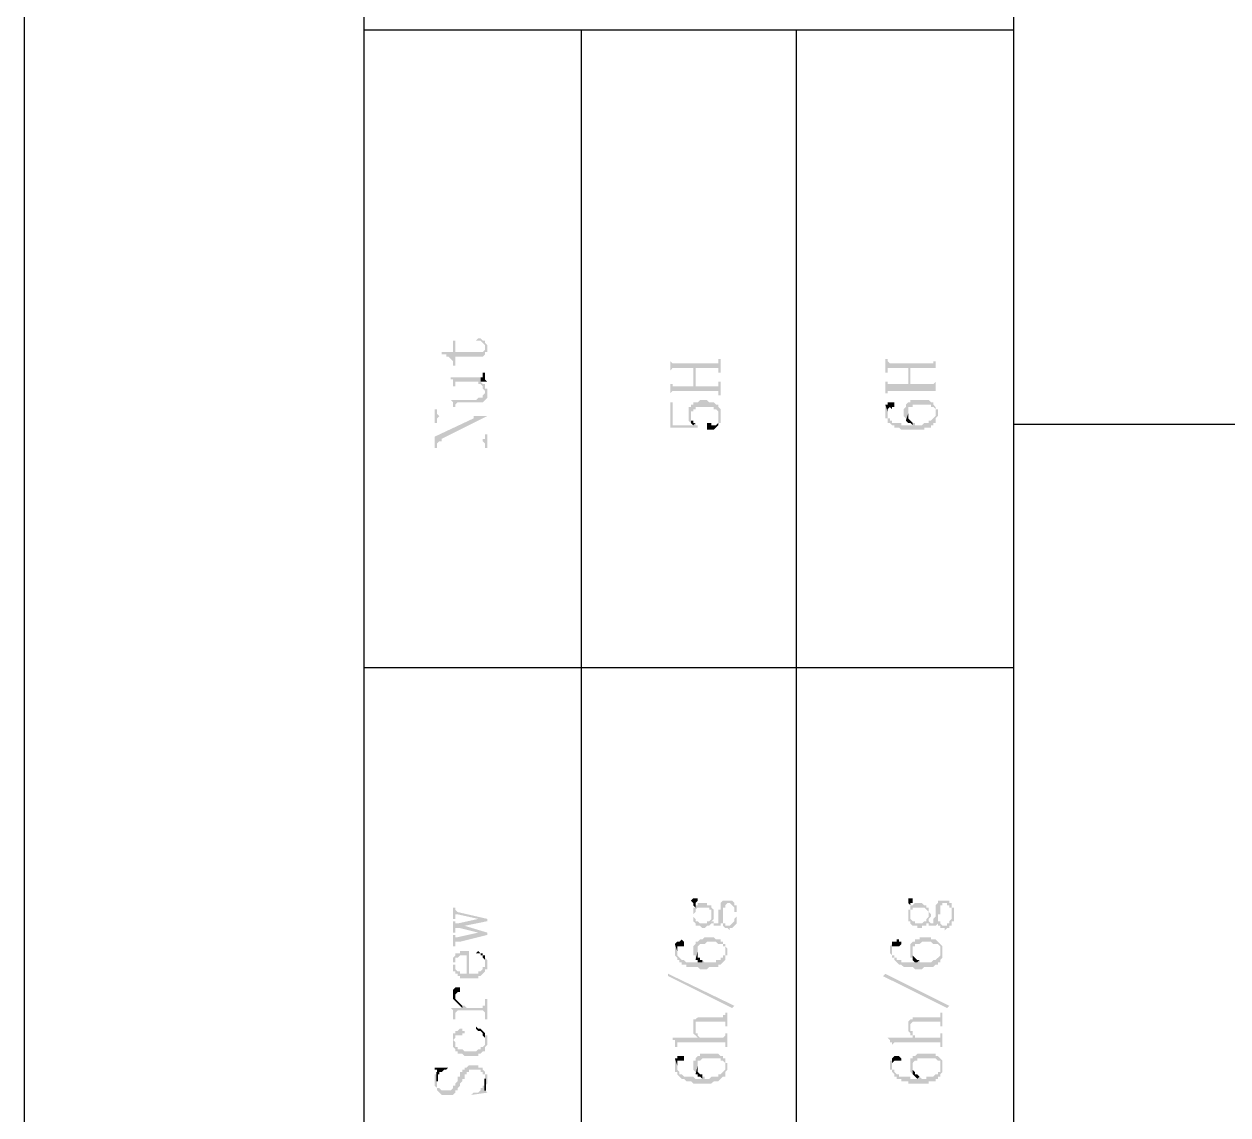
# Model space of a CAD drawing. Header units: inches. Extents: x 3613 to 8393, y -2205 to -794.
# Drawn here: x 4540.89 to 4564.64, y -2040.93 to -2019.39 of the extents above; entities that cross this region are included whole.
import ezdxf

# ---------------------------------------------------------------- set-up
doc = ezdxf.new("R2010")
doc.units = ezdxf.units.IN
doc.header["$MEASUREMENT"] = 0

msp = doc.modelspace()

# ---------------------------------------------------------------- hatches: boundary and pattern name
at = {"transparency": 33554559}
for points in [[(4549.127, -2025.868), (4549.127, -2025.914), (4549.217, -2025.914), (4549.217, -2025.959), (4549.262, -2025.959), (4549.307, -2026.004), (4549.307, -2026.004), (4549.352, -2026.049), (4549.352, -2026.139), (4549.398, -2026.139), (4549.398, -2025.959), (4549.939, -2025.959), (4549.984, -2025.914), (4549.984, -2025.778), (4549.984, -2025.823), (4549.984, -2025.823), (4549.939, -2025.868), (4549.398, -2025.868), (4549.398, -2025.643), (4549.352, -2025.643), (4549.352, -2025.868)], [(4549.804, -2025.643), (4549.894, -2025.643), (4549.939, -2025.688), (4549.939, -2025.688), (4549.984, -2025.733), (4549.984, -2025.914), (4549.984, -2025.868), (4550.029, -2025.868), (4550.029, -2025.778), (4550.029, -2025.733), (4549.984, -2025.688), (4549.984, -2025.643), (4549.939, -2025.643), (4549.894, -2025.598), (4549.849, -2025.598)], [(4553.64, -2026.004), (4553.64, -2026.275), (4553.64, -2026.23), (4553.64, -2026.23), (4553.685, -2026.184), (4554.091, -2026.184), (4554.091, -2026.545), (4554.137, -2026.184), (4554.588, -2026.184), (4554.588, -2026.23), (4554.588, -2026.275), (4554.633, -2026.275), (4554.633, -2026.004), (4554.588, -2026.004), (4554.588, -2026.049), (4554.588, -2026.094), (4553.685, -2026.094), (4553.64, -2026.049)], [(4557.882, -2026.004), (4557.882, -2026.275), (4557.928, -2026.275), (4557.928, -2026.184), (4558.334, -2026.184), (4558.334, -2026.5), (4558.379, -2026.184), (4558.875, -2026.184), (4558.875, -2026.275), (4558.875, -2026.004), (4558.875, -2026.049), (4558.83, -2026.049), (4558.83, -2026.094), (4557.973, -2026.094), (4557.928, -2026.049), (4557.928, -2026.004), (4557.928, -2026.004)], [(4549.307, -2026.365), (4549.307, -2026.41), (4549.352, -2026.41), (4549.352, -2026.455), (4549.352, -2026.545), (4549.398, -2026.545), (4549.398, -2026.5), (4549.398, -2026.455), (4549.849, -2026.455), (4549.849, -2026.5), (4549.894, -2026.5), (4549.939, -2026.545), (4549.939, -2026.591), (4549.939, -2026.591), (4549.984, -2026.636), (4549.984, -2026.681), (4549.984, -2026.5), (4549.939, -2026.5), (4549.894, -2026.455), (4549.894, -2026.365)], [(4549.894, -2026.365), (4549.894, -2026.455), (4550.029, -2026.455), (4549.984, -2026.41), (4549.984, -2026.365), (4549.984, -2026.275), (4549.939, -2026.275), (4549.939, -2026.32), (4549.939, -2026.365), (4549.939, -2026.365)], [(4553.64, -2026.455), (4553.64, -2026.726), (4553.64, -2026.681), (4553.64, -2026.681), (4553.685, -2026.636), (4554.588, -2026.636), (4554.588, -2026.726), (4554.633, -2026.726), (4554.633, -2026.455), (4554.588, -2026.455), (4554.588, -2026.5), (4554.588, -2026.545), (4554.137, -2026.545), (4554.137, -2026.184), (4554.091, -2026.545), (4553.685, -2026.545), (4553.685, -2026.5), (4553.64, -2026.5), (4553.64, -2026.455)], [(4557.882, -2026.455), (4557.882, -2026.681), (4557.928, -2026.681), (4557.928, -2026.636), (4558.875, -2026.636), (4558.875, -2026.681), (4558.875, -2026.455), (4558.875, -2026.455), (4558.83, -2026.5), (4558.379, -2026.5), (4558.379, -2026.184), (4558.334, -2026.5), (4557.928, -2026.5), (4557.928, -2026.455), (4557.928, -2026.455)], [(4549.307, -2026.816), (4549.307, -2026.816), (4549.352, -2026.861), (4549.352, -2026.906), (4549.352, -2026.952), (4549.398, -2026.952), (4549.398, -2026.906), (4549.398, -2026.906), (4549.443, -2026.861), (4549.939, -2026.861), (4549.984, -2026.816), (4549.984, -2026.816), (4550.029, -2026.771), (4550.029, -2026.681), (4550.029, -2026.591), (4549.984, -2026.591), (4549.984, -2026.545), (4549.984, -2026.5), (4549.984, -2026.681), (4549.984, -2026.681), (4549.939, -2026.726), (4549.939, -2026.771), (4549.849, -2026.771), (4549.804, -2026.816)], [(4554.001, -2027.087), (4554.001, -2027.132), (4554.001, -2027.222), (4554.001, -2027.222), (4554.046, -2027.268), (4554.046, -2027.087), (4554.046, -2027.042), (4554.091, -2027.042), (4554.091, -2026.997), (4554.137, -2026.997), (4554.137, -2026.952), (4554.498, -2026.952), (4554.498, -2026.997), (4554.543, -2026.997), (4554.588, -2027.042), (4554.588, -2027.087), (4554.588, -2027.268), (4554.633, -2027.268), (4554.633, -2027.177), (4554.633, -2027.087), (4554.633, -2026.997), (4554.633, -2026.997), (4554.588, -2026.952), (4554.588, -2026.906), (4554.543, -2026.906), (4554.498, -2026.861), (4554.407, -2026.861), (4554.362, -2026.816), (4554.227, -2026.816), (4554.182, -2026.861), (4554.091, -2026.861), (4554.091, -2026.906), (4554.046, -2026.906), (4554.046, -2026.952), (4554.001, -2026.952), (4554.001, -2027.042), (4554.001, -2027.042)], [(4558.244, -2027.087), (4558.244, -2027.132), (4558.244, -2027.132), (4558.289, -2027.177), (4558.289, -2027.222), (4558.289, -2027.222), (4558.334, -2027.087), (4558.334, -2027.042), (4558.334, -2026.952), (4558.424, -2026.952), (4558.424, -2026.906), (4558.785, -2026.906), (4558.785, -2026.952), (4558.83, -2026.952), (4558.875, -2026.997), (4558.875, -2027.042), (4558.875, -2027.222), (4558.875, -2027.177), (4558.921, -2027.132), (4558.921, -2027.087), (4558.921, -2026.997), (4558.875, -2026.997), (4558.875, -2026.952), (4558.875, -2026.952), (4558.83, -2026.906), (4558.83, -2026.861), (4558.785, -2026.861), (4558.74, -2026.816), (4558.379, -2026.816), (4558.379, -2026.861), (4558.334, -2026.861), (4558.289, -2026.906), (4558.289, -2026.952), (4558.244, -2026.997), (4558.244, -2027.042)], [(4548.991, -2026.997), (4548.991, -2027.268), (4549.037, -2027.268), (4549.037, -2027.177), (4549.037, -2027.177), (4549.082, -2027.132), (4549.759, -2027.132), (4549.759, -2027.177), (4550.029, -2027.132), (4549.082, -2027.132), (4549.037, -2027.087), (4549.037, -2026.997)], [(4553.64, -2026.861), (4553.64, -2027.358), (4554.182, -2027.358), (4554.182, -2027.313), (4554.137, -2027.313), (4554.137, -2027.268), (4554.091, -2027.313), (4553.685, -2027.313), (4553.685, -2026.861)], [(4557.882, -2026.906), (4557.928, -2027.042), (4557.928, -2026.997), (4557.928, -2026.997), (4557.973, -2026.952), (4557.973, -2026.952), (4558.018, -2026.997), (4558.018, -2026.952), (4558.063, -2026.952), (4558.063, -2026.906), (4558.063, -2026.861), (4557.928, -2026.861), (4557.928, -2026.906)], [(4557.882, -2027.042), (4557.882, -2027.132), (4557.882, -2027.177), (4557.928, -2027.177), (4557.928, -2027.268), (4557.973, -2027.268), (4558.018, -2027.313), (4558.063, -2027.313), (4558.063, -2027.358), (4558.153, -2027.358), (4558.198, -2027.403), (4558.65, -2027.403), (4558.65, -2027.358), (4558.785, -2027.358), (4558.785, -2027.313), (4558.83, -2027.313), (4558.83, -2027.268), (4558.875, -2027.268), (4558.875, -2027.087), (4558.875, -2027.132), (4558.875, -2027.132), (4558.83, -2027.177), (4558.83, -2027.177), (4558.785, -2027.222), (4558.74, -2027.222), (4558.74, -2027.268), (4558.65, -2027.268), (4558.605, -2027.313), (4558.469, -2027.313), (4558.469, -2027.268), (4558.424, -2027.268), (4558.424, -2027.313), (4558.198, -2027.313), (4558.198, -2027.268), (4558.018, -2027.268), (4558.018, -2027.222), (4557.973, -2027.222), (4557.973, -2027.177), (4557.928, -2027.177), (4557.928, -2027.087), (4557.928, -2027.042), (4557.882, -2026.906), (4557.882, -2026.997), (4557.882, -2026.997)], [(4558.289, -2027.222), (4558.334, -2027.268), (4558.379, -2027.268), (4558.424, -2027.313), (4558.424, -2027.268), (4558.424, -2027.268), (4558.379, -2027.222), (4558.379, -2027.222), (4558.334, -2027.177), (4558.334, -2027.087), (4558.334, -2027.087)], [(4548.991, -2027.538), (4548.991, -2027.764), (4549.037, -2027.764), (4549.037, -2027.674), (4549.037, -2027.674), (4549.082, -2027.629), (4549.127, -2027.583), (4550.029, -2027.132), (4549.759, -2027.177)], [(4554.046, -2027.268), (4554.046, -2027.268), (4554.091, -2027.313), (4554.091, -2027.313), (4554.137, -2027.268), (4554.091, -2027.268), (4554.091, -2027.222), (4554.046, -2027.222), (4554.046, -2027.132), (4554.046, -2027.132)], [(4554.362, -2027.358), (4554.362, -2027.403), (4554.498, -2027.403), (4554.543, -2027.358), (4554.543, -2027.358), (4554.588, -2027.313), (4554.588, -2027.132), (4554.588, -2027.177), (4554.588, -2027.268), (4554.588, -2027.268), (4554.543, -2027.313), (4554.452, -2027.313), (4554.452, -2027.268), (4554.362, -2027.268), (4554.362, -2027.313)], [(4549.082, -2027.629), (4549.939, -2027.629), (4549.984, -2027.674), (4549.984, -2027.764), (4550.029, -2027.764), (4550.029, -2027.493), (4549.984, -2027.493), (4549.984, -2027.583), (4549.939, -2027.583), (4549.939, -2027.629), (4549.127, -2027.629), (4549.127, -2027.583)], [(4549.352, -2036.836), (4549.352, -2037.061), (4549.398, -2037.061), (4549.398, -2037.016), (4549.398, -2036.971), (4549.443, -2036.971), (4549.849, -2037.061), (4549.849, -2037.061), (4550.029, -2037.106), (4550.029, -2037.061), (4549.443, -2036.926), (4549.443, -2036.926), (4549.398, -2036.881), (4549.398, -2036.836)], [(4554.046, -2036.7), (4554.046, -2036.7), (4554.091, -2036.745), (4554.091, -2036.79), (4554.137, -2036.836), (4554.137, -2036.745), (4554.137, -2036.745), (4554.182, -2036.7), (4554.182, -2036.655), (4554.091, -2036.655)], [(4554.091, -2037.106), (4554.137, -2037.151), (4554.137, -2037.197), (4554.227, -2037.197), (4554.272, -2037.242), (4554.317, -2037.242), (4554.362, -2037.197), (4554.407, -2037.197), (4554.452, -2037.151), (4554.498, -2037.151), (4554.498, -2037.197), (4554.633, -2037.197), (4554.633, -2037.151), (4554.678, -2037.151), (4554.678, -2037.197), (4554.678, -2037.197), (4554.723, -2037.242), (4554.768, -2037.242), (4554.813, -2037.287), (4554.813, -2037.242), (4554.859, -2037.242), (4554.904, -2037.197), (4554.904, -2037.197), (4554.949, -2037.151), (4554.949, -2037.106), (4554.949, -2036.971), (4554.949, -2036.926), (4554.949, -2036.836), (4554.949, -2036.79), (4554.949, -2036.971), (4554.949, -2037.016), (4554.904, -2037.061), (4554.904, -2037.106), (4554.904, -2037.106), (4554.859, -2037.151), (4554.859, -2037.151), (4554.813, -2037.197), (4554.723, -2037.197), (4554.723, -2037.151), (4554.678, -2037.151), (4554.678, -2037.106), (4554.678, -2036.7), (4554.633, -2036.745), (4554.633, -2036.836), (4554.633, -2036.881), (4554.588, -2036.881), (4554.588, -2036.971), (4554.588, -2037.016), (4554.588, -2037.106), (4554.588, -2037.151), (4554.498, -2037.151), (4554.498, -2037.106), (4554.452, -2037.106), (4554.452, -2036.971), (4554.452, -2037.016), (4554.452, -2037.061), (4554.452, -2037.061), (4554.407, -2037.106), (4554.362, -2037.106), (4554.362, -2037.151), (4554.227, -2037.151), (4554.182, -2037.106), (4554.137, -2037.106), (4554.137, -2037.061), (4554.137, -2037.061), (4554.091, -2037.016), (4554.091, -2036.971)], [(4554.091, -2036.971), (4554.091, -2037.016), (4554.091, -2037.106), (4554.091, -2036.971), (4554.091, -2036.971), (4554.137, -2036.926), (4554.137, -2036.881), (4554.137, -2036.881), (4554.182, -2036.836), (4554.407, -2036.836), (4554.407, -2036.881), (4554.452, -2036.881), (4554.452, -2036.971), (4554.452, -2037.106), (4554.498, -2037.061), (4554.498, -2036.971), (4554.498, -2036.881), (4554.498, -2036.881), (4554.452, -2036.836), (4554.452, -2036.79), (4554.362, -2036.79), (4554.362, -2036.745), (4554.182, -2036.745), (4554.182, -2036.79), (4554.137, -2036.79), (4554.137, -2036.745), (4554.137, -2036.836), (4554.091, -2036.836), (4554.091, -2036.881)], [(4554.678, -2036.7), (4554.678, -2037.106), (4554.678, -2037.061), (4554.678, -2036.971), (4554.678, -2036.926), (4554.678, -2036.836), (4554.723, -2036.836), (4554.723, -2036.79), (4554.723, -2036.79), (4554.768, -2036.745), (4554.813, -2036.745), (4554.859, -2036.79), (4554.859, -2036.79), (4554.904, -2036.836), (4554.904, -2036.926), (4554.949, -2036.926), (4554.949, -2036.971), (4554.949, -2036.79), (4554.904, -2036.79), (4554.904, -2036.745), (4554.904, -2036.745), (4554.859, -2036.7)], [(4558.334, -2036.7), (4558.334, -2036.745), (4558.334, -2036.745), (4558.379, -2036.79), (4558.379, -2036.836), (4558.379, -2036.745), (4558.424, -2036.745), (4558.424, -2036.7), (4558.424, -2036.655), (4558.334, -2036.655)], [(4558.334, -2036.971), (4558.334, -2037.016), (4558.334, -2037.106), (4558.379, -2037.106), (4558.379, -2036.971), (4558.379, -2036.881), (4558.424, -2036.881), (4558.424, -2036.836), (4558.65, -2036.836), (4558.695, -2036.881), (4558.695, -2036.881), (4558.74, -2036.926), (4558.74, -2036.971), (4558.74, -2037.106), (4558.74, -2037.061), (4558.74, -2037.061), (4558.785, -2037.016), (4558.785, -2036.971), (4558.785, -2036.971), (4558.74, -2036.926), (4558.74, -2036.881), (4558.74, -2036.836), (4558.695, -2036.836), (4558.695, -2036.79), (4558.65, -2036.79), (4558.605, -2036.745), (4558.469, -2036.745), (4558.424, -2036.79), (4558.379, -2036.79), (4558.379, -2036.745), (4558.379, -2036.836), (4558.379, -2036.881), (4558.334, -2036.881)], [(4558.379, -2037.106), (4558.379, -2037.151), (4558.379, -2037.151), (4558.424, -2037.197), (4558.514, -2037.197), (4558.514, -2037.242), (4558.605, -2037.242), (4558.605, -2037.197), (4558.695, -2037.197), (4558.695, -2037.151), (4558.74, -2037.151), (4558.74, -2037.197), (4558.875, -2037.197), (4558.921, -2037.151), (4558.921, -2037.197), (4558.966, -2037.197), (4558.966, -2037.242), (4559.056, -2037.242), (4559.056, -2037.287), (4559.101, -2037.242), (4559.146, -2037.242), (4559.146, -2037.197), (4559.191, -2037.197), (4559.191, -2037.151), (4559.191, -2037.106), (4559.236, -2037.106), (4559.236, -2036.971), (4559.236, -2036.926), (4559.236, -2036.836), (4559.191, -2036.836), (4559.191, -2036.79), (4559.191, -2036.971), (4559.191, -2037.061), (4559.191, -2037.061), (4559.146, -2037.106), (4559.146, -2037.151), (4559.101, -2037.151), (4559.101, -2037.197), (4559.011, -2037.197), (4558.966, -2037.151), (4558.966, -2037.106), (4558.921, -2037.106), (4558.921, -2036.7), (4558.921, -2036.745), (4558.921, -2036.745), (4558.875, -2036.79), (4558.875, -2036.836), (4558.875, -2036.881), (4558.875, -2036.971), (4558.875, -2037.016), (4558.875, -2037.016), (4558.83, -2037.061), (4558.83, -2037.106), (4558.83, -2037.151), (4558.785, -2037.151), (4558.74, -2037.106), (4558.74, -2036.971), (4558.74, -2037.016), (4558.74, -2037.016), (4558.695, -2037.061), (4558.695, -2037.106), (4558.65, -2037.106), (4558.605, -2037.151), (4558.469, -2037.151), (4558.469, -2037.106), (4558.424, -2037.106), (4558.379, -2037.061), (4558.379, -2036.971)], [(4558.921, -2036.7), (4558.921, -2037.106), (4558.921, -2037.061), (4558.921, -2036.971), (4558.966, -2036.971), (4558.966, -2036.926), (4558.966, -2036.836), (4558.966, -2036.79), (4559.011, -2036.79), (4559.011, -2036.745), (4559.101, -2036.745), (4559.101, -2036.79), (4559.146, -2036.79), (4559.146, -2036.836), (4559.191, -2036.836), (4559.191, -2036.926), (4559.191, -2036.971), (4559.191, -2036.79), (4559.191, -2036.745), (4559.146, -2036.745), (4559.146, -2036.7), (4558.966, -2036.7)], [(4549.352, -2037.106), (4549.352, -2037.332), (4549.398, -2037.332), (4549.398, -2037.287), (4549.398, -2037.242), (4549.488, -2037.242), (4549.578, -2037.197), (4550.029, -2037.106), (4549.849, -2037.061), (4549.443, -2037.151), (4549.398, -2037.151), (4549.398, -2037.106), (4549.398, -2037.106)], [(4549.488, -2037.242), (4549.849, -2037.332), (4549.849, -2037.332), (4550.029, -2037.377), (4550.029, -2037.332), (4549.578, -2037.197)], [(4549.352, -2037.377), (4549.352, -2037.603), (4549.398, -2037.603), (4549.398, -2037.558), (4549.398, -2037.513), (4549.488, -2037.513), (4550.029, -2037.377), (4549.849, -2037.332), (4549.443, -2037.422), (4549.398, -2037.422), (4549.398, -2037.377), (4549.398, -2037.377)], [(4553.73, -2037.558), (4553.775, -2037.693), (4553.775, -2037.648), (4553.775, -2037.603), (4553.911, -2037.603), (4553.911, -2037.558), (4553.911, -2037.513), (4553.911, -2037.513), (4553.866, -2037.467), (4553.866, -2037.467), (4553.821, -2037.513), (4553.775, -2037.513)], [(4554.091, -2037.693), (4554.091, -2037.783), (4554.137, -2037.783), (4554.137, -2037.828), (4554.137, -2037.874), (4554.182, -2037.693), (4554.182, -2037.603), (4554.182, -2037.603), (4554.227, -2037.558), (4554.317, -2037.558), (4554.362, -2037.513), (4554.543, -2037.513), (4554.588, -2037.558), (4554.678, -2037.558), (4554.678, -2037.603), (4554.723, -2037.603), (4554.723, -2037.693), (4554.723, -2037.874), (4554.723, -2037.783), (4554.768, -2037.783), (4554.768, -2037.693), (4554.768, -2037.648), (4554.768, -2037.648), (4554.723, -2037.603), (4554.723, -2037.558), (4554.678, -2037.558), (4554.678, -2037.513), (4554.633, -2037.513), (4554.633, -2037.467), (4554.543, -2037.467), (4554.498, -2037.422), (4554.317, -2037.422), (4554.272, -2037.467), (4554.227, -2037.467), (4554.182, -2037.513), (4554.137, -2037.513), (4554.137, -2037.558), (4554.137, -2037.558), (4554.091, -2037.603), (4554.091, -2037.648), (4554.091, -2037.648)], [(4558.018, -2037.558), (4558.018, -2037.693), (4558.018, -2037.648), (4558.018, -2037.603), (4558.153, -2037.603), (4558.198, -2037.558), (4558.198, -2037.513), (4558.153, -2037.513), (4558.153, -2037.467), (4558.108, -2037.467), (4558.108, -2037.513), (4558.018, -2037.513)], [(4558.379, -2037.693), (4558.379, -2037.783), (4558.379, -2037.828), (4558.424, -2037.828), (4558.424, -2037.874), (4558.424, -2037.693), (4558.424, -2037.603), (4558.469, -2037.603), (4558.469, -2037.558), (4558.559, -2037.558), (4558.605, -2037.513), (4558.785, -2037.513), (4558.83, -2037.558), (4558.921, -2037.558), (4558.966, -2037.603), (4558.966, -2037.693), (4558.966, -2037.874), (4559.011, -2037.828), (4559.011, -2037.783), (4559.011, -2037.693), (4559.011, -2037.648), (4559.011, -2037.603), (4559.011, -2037.603), (4558.966, -2037.558), (4558.966, -2037.558), (4558.921, -2037.513), (4558.921, -2037.513), (4558.875, -2037.467), (4558.785, -2037.467), (4558.785, -2037.422), (4558.559, -2037.422), (4558.559, -2037.467), (4558.469, -2037.467), (4558.469, -2037.513), (4558.424, -2037.513), (4558.379, -2037.558), (4558.379, -2037.648), (4558.379, -2037.648)], [(4549.352, -2037.828), (4549.352, -2037.964), (4549.352, -2037.919), (4549.398, -2037.919), (4549.398, -2037.874), (4549.398, -2037.828), (4549.443, -2037.828), (4549.488, -2037.783), (4549.623, -2037.783), (4549.623, -2038.144), (4549.668, -2038.235), (4549.849, -2038.235), (4549.849, -2038.19), (4549.894, -2038.19), (4549.939, -2038.144), (4549.939, -2038.144), (4549.984, -2038.099), (4549.984, -2038.054), (4550.029, -2038.054), (4550.029, -2037.964), (4550.029, -2037.919), (4550.029, -2037.874), (4549.984, -2037.828), (4549.984, -2037.783), (4549.984, -2037.919), (4549.984, -2038.009), (4549.939, -2038.009), (4549.939, -2038.054), (4549.939, -2038.054), (4549.894, -2038.099), (4549.849, -2038.099), (4549.849, -2038.144), (4549.668, -2038.144), (4549.668, -2037.693), (4549.488, -2037.693), (4549.488, -2037.738), (4549.398, -2037.738), (4549.398, -2037.783), (4549.398, -2037.783)], [(4549.804, -2037.738), (4549.894, -2037.738), (4549.894, -2037.783), (4549.939, -2037.783), (4549.939, -2037.828), (4549.939, -2037.828), (4549.984, -2037.874), (4549.984, -2037.919), (4549.984, -2037.783), (4549.939, -2037.783), (4549.939, -2037.738), (4549.894, -2037.738), (4549.849, -2037.693), (4549.849, -2037.693)], [(4553.73, -2037.648), (4553.73, -2037.738), (4553.73, -2037.783), (4553.73, -2037.783), (4553.775, -2037.828), (4553.775, -2037.874), (4553.821, -2037.874), (4553.821, -2037.919), (4553.866, -2037.919), (4553.866, -2037.964), (4553.956, -2037.964), (4553.956, -2038.009), (4554.182, -2038.009), (4554.227, -2038.054), (4554.362, -2038.054), (4554.407, -2038.009), (4554.588, -2038.009), (4554.588, -2037.964), (4554.633, -2037.964), (4554.678, -2037.919), (4554.678, -2037.919), (4554.723, -2037.874), (4554.723, -2037.693), (4554.723, -2037.738), (4554.723, -2037.783), (4554.678, -2037.783), (4554.678, -2037.828), (4554.633, -2037.828), (4554.633, -2037.874), (4554.543, -2037.874), (4554.543, -2037.919), (4554.317, -2037.919), (4554.272, -2037.874), (4554.272, -2037.919), (4553.956, -2037.919), (4553.911, -2037.874), (4553.866, -2037.874), (4553.821, -2037.828), (4553.821, -2037.828), (4553.775, -2037.783), (4553.775, -2037.693), (4553.775, -2037.693), (4553.73, -2037.558)], [(4554.137, -2037.874), (4554.182, -2037.874), (4554.182, -2037.919), (4554.272, -2037.919), (4554.272, -2037.874), (4554.227, -2037.874), (4554.227, -2037.828), (4554.182, -2037.828), (4554.182, -2037.738), (4554.182, -2037.693)], [(4557.973, -2037.648), (4557.973, -2037.738), (4557.973, -2037.738), (4558.018, -2037.783), (4558.018, -2037.828), (4558.063, -2037.828), (4558.063, -2037.874), (4558.063, -2037.874), (4558.108, -2037.919), (4558.108, -2037.919), (4558.153, -2037.964), (4558.198, -2037.964), (4558.244, -2038.009), (4558.424, -2038.009), (4558.469, -2038.054), (4558.605, -2038.054), (4558.65, -2038.009), (4558.83, -2038.009), (4558.875, -2037.964), (4558.921, -2037.964), (4558.921, -2037.919), (4558.966, -2037.919), (4558.966, -2037.874), (4558.966, -2037.693), (4558.966, -2037.738), (4558.966, -2037.783), (4558.966, -2037.783), (4558.921, -2037.828), (4558.921, -2037.828), (4558.875, -2037.874), (4558.83, -2037.874), (4558.785, -2037.919), (4558.559, -2037.919), (4558.559, -2037.874), (4558.514, -2037.919), (4558.198, -2037.919), (4558.198, -2037.874), (4558.108, -2037.874), (4558.108, -2037.828), (4558.063, -2037.828), (4558.063, -2037.783), (4558.018, -2037.783), (4558.018, -2037.693), (4558.018, -2037.558), (4558.018, -2037.558), (4557.973, -2037.603)], [(4558.424, -2037.874), (4558.424, -2037.874), (4558.469, -2037.919), (4558.514, -2037.919), (4558.559, -2037.874), (4558.514, -2037.874), (4558.469, -2037.828), (4558.469, -2037.828), (4558.424, -2037.783), (4558.424, -2037.738), (4558.424, -2037.693)], [(4549.352, -2037.964), (4549.352, -2038.054), (4549.352, -2038.099), (4549.398, -2038.099), (4549.398, -2038.144), (4549.443, -2038.144), (4549.443, -2038.19), (4549.488, -2038.19), (4549.488, -2038.235), (4549.668, -2038.235), (4549.623, -2038.144), (4549.488, -2038.144), (4549.488, -2038.099), (4549.443, -2038.099), (4549.398, -2038.054), (4549.398, -2037.964), (4549.352, -2037.964), (4549.352, -2037.828), (4549.352, -2037.874), (4549.352, -2037.919)], [(4554.904, -2038.776), (4554.859, -2038.821), (4553.595, -2038.19), (4553.595, -2038.144)], [(4559.146, -2038.776), (4559.101, -2038.821), (4557.837, -2038.19), (4557.882, -2038.144)], [(4549.352, -2038.551), (4549.352, -2038.596), (4549.352, -2038.641), (4549.398, -2038.686), (4549.398, -2038.551), (4549.398, -2038.551), (4549.443, -2038.505), (4549.488, -2038.505), (4549.488, -2038.46), (4549.488, -2038.415), (4549.398, -2038.415), (4549.352, -2038.46), (4549.352, -2038.505)], [(4549.307, -2038.821), (4549.307, -2038.821), (4549.352, -2038.867), (4549.352, -2038.912), (4549.352, -2039.002), (4549.352, -2039.047), (4549.398, -2039.047), (4549.398, -2038.912), (4549.398, -2038.912), (4549.443, -2038.867), (4549.939, -2038.867), (4549.984, -2038.912), (4549.984, -2039.047), (4550.029, -2039.047), (4550.029, -2038.641), (4549.984, -2038.641), (4549.984, -2038.776), (4549.939, -2038.776), (4549.939, -2038.821), (4549.623, -2038.821), (4549.578, -2038.776), (4549.533, -2038.776), (4549.533, -2038.821)], [(4549.398, -2038.686), (4549.398, -2038.686), (4549.443, -2038.731), (4549.443, -2038.731), (4549.488, -2038.776), (4549.488, -2038.776), (4549.533, -2038.821), (4549.533, -2038.776), (4549.533, -2038.776), (4549.488, -2038.731), (4549.488, -2038.731), (4549.443, -2038.686), (4549.443, -2038.686), (4549.398, -2038.641), (4549.398, -2038.596), (4549.398, -2038.551)], [(4554.137, -2039.047), (4554.137, -2039.182), (4554.137, -2039.137), (4554.137, -2039.092), (4554.723, -2039.092), (4554.723, -2039.182), (4554.768, -2039.182), (4554.768, -2038.912), (4554.723, -2038.912), (4554.723, -2038.957), (4554.678, -2038.957), (4554.678, -2039.002), (4554.182, -2039.002)], [(4558.379, -2039.047), (4558.379, -2039.182), (4558.379, -2039.137), (4558.379, -2039.137), (4558.424, -2039.092), (4558.966, -2039.092), (4558.966, -2039.182), (4559.011, -2039.182), (4559.011, -2038.912), (4558.966, -2038.912), (4558.966, -2038.957), (4558.966, -2039.002), (4558.424, -2039.002), (4558.424, -2039.047)], [(4549.804, -2039.228), (4549.804, -2039.228), (4549.849, -2039.273), (4549.894, -2039.273), (4549.939, -2039.318), (4549.939, -2039.363), (4549.984, -2039.408), (4549.984, -2039.453), (4549.984, -2039.318), (4549.939, -2039.273), (4549.939, -2039.273), (4549.894, -2039.228), (4549.849, -2039.228), (4549.804, -2039.182)], [(4554.091, -2039.182), (4554.091, -2039.228), (4554.091, -2039.318), (4554.091, -2039.318), (4554.137, -2039.363), (4554.137, -2039.363), (4554.182, -2039.408), (4554.182, -2039.363), (4554.182, -2039.318), (4554.137, -2039.318), (4554.137, -2039.273), (4554.137, -2039.047), (4554.091, -2039.047), (4554.091, -2039.092), (4554.091, -2039.137)], [(4558.334, -2039.182), (4558.334, -2039.228), (4558.334, -2039.273), (4558.379, -2039.318), (4558.379, -2039.363), (4558.424, -2039.363), (4558.424, -2039.408), (4558.469, -2039.408), (4558.469, -2039.363), (4558.424, -2039.363), (4558.424, -2039.318), (4558.424, -2039.273), (4558.379, -2039.273), (4558.379, -2039.047), (4558.379, -2039.047), (4558.334, -2039.092), (4558.334, -2039.137)], [(4549.352, -2039.453), (4549.352, -2039.544), (4549.352, -2039.589), (4549.352, -2039.453), (4549.352, -2039.453), (4549.398, -2039.408), (4549.398, -2039.363), (4549.533, -2039.363), (4549.533, -2039.318), (4549.578, -2039.318), (4549.578, -2039.273), (4549.533, -2039.273), (4549.533, -2039.228), (4549.488, -2039.228), (4549.443, -2039.273), (4549.398, -2039.273), (4549.398, -2039.318), (4549.352, -2039.318), (4549.352, -2039.408), (4549.352, -2039.408)], [(4549.352, -2039.589), (4549.398, -2039.634), (4549.398, -2039.679), (4549.443, -2039.679), (4549.443, -2039.724), (4549.533, -2039.724), (4549.578, -2039.769), (4549.849, -2039.769), (4549.849, -2039.724), (4549.894, -2039.724), (4549.939, -2039.679), (4549.984, -2039.679), (4549.984, -2039.634), (4549.984, -2039.589), (4550.029, -2039.544), (4550.029, -2039.453), (4550.029, -2039.363), (4549.984, -2039.363), (4549.984, -2039.318), (4549.984, -2039.453), (4549.984, -2039.498), (4549.984, -2039.544), (4549.939, -2039.589), (4549.894, -2039.589), (4549.894, -2039.634), (4549.849, -2039.634), (4549.804, -2039.679), (4549.578, -2039.679), (4549.533, -2039.634), (4549.443, -2039.634), (4549.443, -2039.589), (4549.398, -2039.589), (4549.398, -2039.544), (4549.398, -2039.498), (4549.352, -2039.453)], [(4553.685, -2039.408), (4553.685, -2039.453), (4553.73, -2039.453), (4553.73, -2039.498), (4553.73, -2039.589), (4553.775, -2039.589), (4553.775, -2039.544), (4553.775, -2039.498), (4554.723, -2039.498), (4554.723, -2039.589), (4554.768, -2039.589), (4554.768, -2039.318), (4554.723, -2039.318), (4554.723, -2039.363), (4554.723, -2039.363), (4554.678, -2039.408), (4554.227, -2039.408), (4554.182, -2039.363), (4554.182, -2039.408)], [(4557.928, -2039.408), (4557.928, -2039.408), (4557.973, -2039.453), (4557.973, -2039.498), (4558.018, -2039.498), (4558.018, -2039.589), (4558.018, -2039.544), (4558.018, -2039.544), (4558.063, -2039.498), (4558.966, -2039.498), (4558.966, -2039.589), (4559.011, -2039.589), (4559.011, -2039.318), (4558.966, -2039.318), (4558.966, -2039.363), (4558.966, -2039.408), (4558.469, -2039.408), (4558.469, -2039.363), (4558.469, -2039.408)], [(4553.73, -2039.814), (4553.775, -2039.95), (4553.775, -2039.905), (4553.775, -2039.859), (4553.911, -2039.859), (4553.911, -2039.814), (4553.911, -2039.769), (4553.775, -2039.769), (4553.775, -2039.814)], [(4553.73, -2039.95), (4553.73, -2040.04), (4553.73, -2040.085), (4553.775, -2040.085), (4553.775, -2040.13), (4553.775, -2040.13), (4553.821, -2040.175), (4553.821, -2040.175), (4553.866, -2040.22), (4553.911, -2040.22), (4553.956, -2040.266), (4554.046, -2040.266), (4554.091, -2040.311), (4554.452, -2040.311), (4554.498, -2040.266), (4554.588, -2040.266), (4554.633, -2040.22), (4554.633, -2040.22), (4554.678, -2040.175), (4554.723, -2040.175), (4554.723, -2039.995), (4554.723, -2040.04), (4554.723, -2040.04), (4554.678, -2040.085), (4554.678, -2040.085), (4554.633, -2040.13), (4554.588, -2040.13), (4554.588, -2040.175), (4554.452, -2040.175), (4554.407, -2040.22), (4554.317, -2040.22), (4554.317, -2040.175), (4554.272, -2040.175), (4554.272, -2040.22), (4554.137, -2040.22), (4554.091, -2040.175), (4553.911, -2040.175), (4553.866, -2040.13), (4553.821, -2040.13), (4553.821, -2040.085), (4553.775, -2040.04), (4553.775, -2039.995), (4553.775, -2039.95), (4553.73, -2039.814), (4553.73, -2039.859), (4553.73, -2039.905)], [(4554.091, -2039.95), (4554.091, -2040.04), (4554.091, -2040.04), (4554.137, -2040.085), (4554.137, -2040.13), (4554.137, -2040.13), (4554.182, -2039.95), (4554.182, -2039.905), (4554.182, -2039.859), (4554.227, -2039.859), (4554.272, -2039.814), (4554.633, -2039.814), (4554.633, -2039.859), (4554.678, -2039.859), (4554.723, -2039.905), (4554.723, -2040.13), (4554.723, -2040.085), (4554.723, -2040.085), (4554.768, -2040.04), (4554.768, -2039.95), (4554.768, -2039.905), (4554.723, -2039.905), (4554.723, -2039.814), (4554.678, -2039.814), (4554.678, -2039.769), (4554.633, -2039.769), (4554.588, -2039.724), (4554.227, -2039.724), (4554.227, -2039.769), (4554.182, -2039.769), (4554.137, -2039.814), (4554.137, -2039.859), (4554.091, -2039.859)], [(4557.973, -2039.95), (4557.973, -2040.04), (4558.018, -2040.04), (4558.018, -2040.085), (4558.018, -2040.085), (4558.063, -2040.13), (4558.063, -2040.175), (4558.108, -2040.175), (4558.108, -2040.22), (4558.198, -2040.22), (4558.198, -2040.266), (4558.334, -2040.266), (4558.334, -2040.311), (4558.74, -2040.311), (4558.74, -2040.266), (4558.875, -2040.266), (4558.875, -2040.22), (4558.921, -2040.22), (4558.921, -2040.175), (4558.966, -2040.175), (4558.966, -2039.995), (4558.966, -2040.04), (4558.966, -2040.085), (4558.921, -2040.085), (4558.921, -2040.13), (4558.875, -2040.13), (4558.83, -2040.175), (4558.695, -2040.175), (4558.695, -2040.22), (4558.605, -2040.22), (4558.559, -2040.175), (4558.559, -2040.175), (4558.514, -2040.22), (4558.379, -2040.22), (4558.379, -2040.175), (4558.153, -2040.175), (4558.153, -2040.13), (4558.108, -2040.13), (4558.063, -2040.085), (4558.063, -2040.04), (4558.018, -2040.04), (4558.018, -2039.995), (4558.018, -2039.814), (4558.018, -2039.859), (4557.973, -2039.859), (4557.973, -2039.905)], [(4558.018, -2039.814), (4558.018, -2039.95), (4558.018, -2039.905), (4558.018, -2039.905), (4558.063, -2039.859), (4558.198, -2039.859), (4558.198, -2039.814), (4558.198, -2039.814), (4558.153, -2039.769), (4558.063, -2039.769)], [(4558.379, -2039.95), (4558.379, -2040.04), (4558.379, -2040.085), (4558.379, -2040.085), (4558.424, -2040.13), (4558.424, -2039.95), (4558.424, -2039.905), (4558.424, -2039.905), (4558.469, -2039.859), (4558.514, -2039.859), (4558.514, -2039.814), (4558.875, -2039.814), (4558.921, -2039.859), (4558.966, -2039.859), (4558.966, -2039.905), (4558.966, -2040.13), (4559.011, -2040.085), (4559.011, -2040.04), (4559.011, -2039.95), (4559.011, -2039.905), (4559.011, -2039.859), (4558.966, -2039.814), (4558.966, -2039.814), (4558.921, -2039.769), (4558.875, -2039.769), (4558.875, -2039.724), (4558.514, -2039.724), (4558.469, -2039.769), (4558.424, -2039.769), (4558.424, -2039.814), (4558.379, -2039.814), (4558.379, -2039.859)], [(4548.991, -2040.266), (4548.991, -2040.356), (4548.991, -2040.356), (4549.037, -2040.401), (4549.037, -2040.446), (4549.037, -2040.446), (4549.082, -2040.491), (4549.082, -2040.491), (4549.127, -2040.536), (4549.352, -2040.536), (4549.398, -2040.491), (4549.398, -2040.446), (4549.443, -2040.446), (4549.443, -2040.401), (4549.443, -2040.401), (4549.488, -2040.356), (4549.488, -2040.311), (4549.533, -2040.266), (4549.533, -2040.22), (4549.578, -2040.22), (4549.578, -2040.13), (4549.623, -2040.13), (4549.623, -2040.085), (4549.668, -2040.085), (4549.668, -2040.04), (4549.894, -2040.04), (4549.894, -2040.085), (4549.939, -2040.085), (4549.939, -2040.13), (4549.984, -2040.13), (4549.984, -2040.22), (4549.984, -2040.401), (4549.984, -2040.356), (4550.029, -2040.311), (4550.029, -2040.22), (4550.029, -2040.13), (4549.984, -2040.13), (4549.984, -2040.085), (4549.984, -2040.085), (4549.939, -2040.04), (4549.939, -2039.995), (4549.849, -2039.995), (4549.849, -2039.95), (4549.668, -2039.95), (4549.623, -2039.995), (4549.578, -2039.995), (4549.578, -2040.04), (4549.533, -2040.04), (4549.533, -2040.085), (4549.488, -2040.085), (4549.488, -2040.175), (4549.443, -2040.175), (4549.443, -2040.266), (4549.398, -2040.311), (4549.398, -2040.356), (4549.352, -2040.356), (4549.352, -2040.401), (4549.352, -2040.401), (4549.307, -2040.446), (4549.127, -2040.446), (4549.082, -2040.401), (4549.037, -2040.401), (4549.037, -2040.311), (4549.037, -2040.13), (4548.991, -2040.13), (4548.991, -2040.22), (4548.991, -2040.22)], [(4548.991, -2039.995), (4548.991, -2040.04), (4549.037, -2040.04), (4549.037, -2040.22), (4549.037, -2040.13), (4549.082, -2040.13), (4549.082, -2040.085), (4549.127, -2040.085), (4549.172, -2040.04), (4549.217, -2040.04), (4549.262, -2039.995), (4549.217, -2039.995)], [(4554.137, -2040.13), (4554.182, -2040.13), (4554.182, -2040.175), (4554.227, -2040.175), (4554.272, -2040.22), (4554.272, -2040.13), (4554.227, -2040.13), (4554.182, -2040.085), (4554.182, -2040.04), (4554.182, -2039.95)], [(4558.424, -2040.13), (4558.424, -2040.13), (4558.469, -2040.175), (4558.469, -2040.175), (4558.514, -2040.22), (4558.559, -2040.175), (4558.514, -2040.13), (4558.469, -2040.13), (4558.469, -2040.085), (4558.469, -2040.085), (4558.424, -2040.04), (4558.424, -2039.95)], [(4549.714, -2040.536), (4549.714, -2040.536), (4550.029, -2040.491), (4550.029, -2040.491), (4549.984, -2040.446), (4549.984, -2040.311), (4549.984, -2040.356), (4549.939, -2040.356), (4549.939, -2040.401), (4549.894, -2040.401), (4549.894, -2040.446), (4549.894, -2040.446), (4549.849, -2040.491), (4549.759, -2040.491)]]:
    msp.add_hatch(color=256, dxfattribs=at).paths.add_polyline_path(points)

# ---------------------------------------------------------------- linework, layer by layer
for p, q in [((4547.592, -1913.772), (4547.592, -2200.513)), ((4560.41, -2027.291), (4956.848, -2027.291))]:
    msp.add_line(p, q)
for points in [[(4960.886, -2204.772), (4960.886, -1907.772), (4540.886, -1907.772), (4540.886, -2204.772)], [(4549.037, -2040.13), (4549.037, -2040.266), (4549.037, -2040.22), (4549.037, -2040.085), (4549.037, -2040.085)], [(4549.984, -2040.311), (4549.984, -2040.446), (4549.984, -2040.401), (4549.984, -2040.22), (4549.984, -2040.266)]]:
    msp.add_lwpolyline(points, close=True)
for points in [[(4560.41, -1913.772), (4560.41, -2200.513)], [(4547.592, -2019.505), (4560.41, -2019.505)], [(4551.88, -2019.505), (4551.88, -2057.19)], [(4556.122, -2019.505), (4556.122, -2057.19)], [(4547.592, -2032.097), (4560.41, -2032.097)]]:
    msp.add_lwpolyline(points)

doc.saveas('drawing.dxf')
